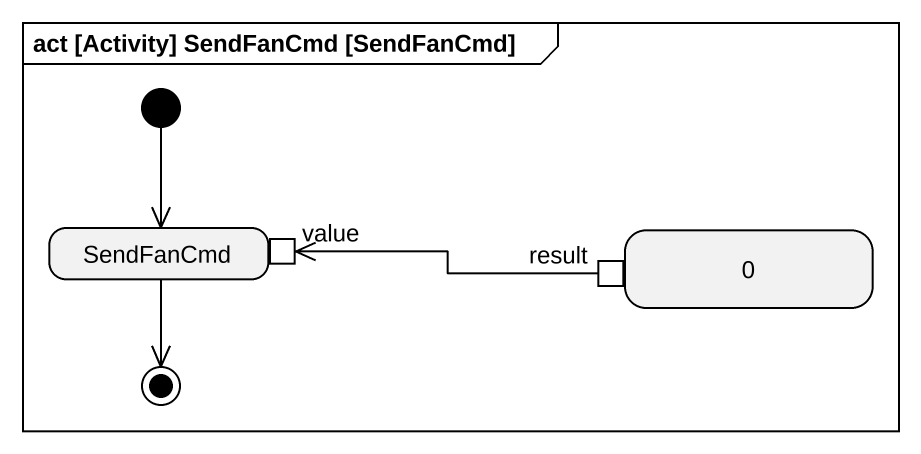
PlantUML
@startuml
mainframe act [Activity] SendFanCmd [SendFanCmd]
hide empty description
state SendFanCmd {
  state value <<inputPin>>
}
state "0" as s0 {
  state result <<outputPin>>
}
[*] --> SendFanCmd
result -left-> value
SendFanCmd --> [*]
@enduml
